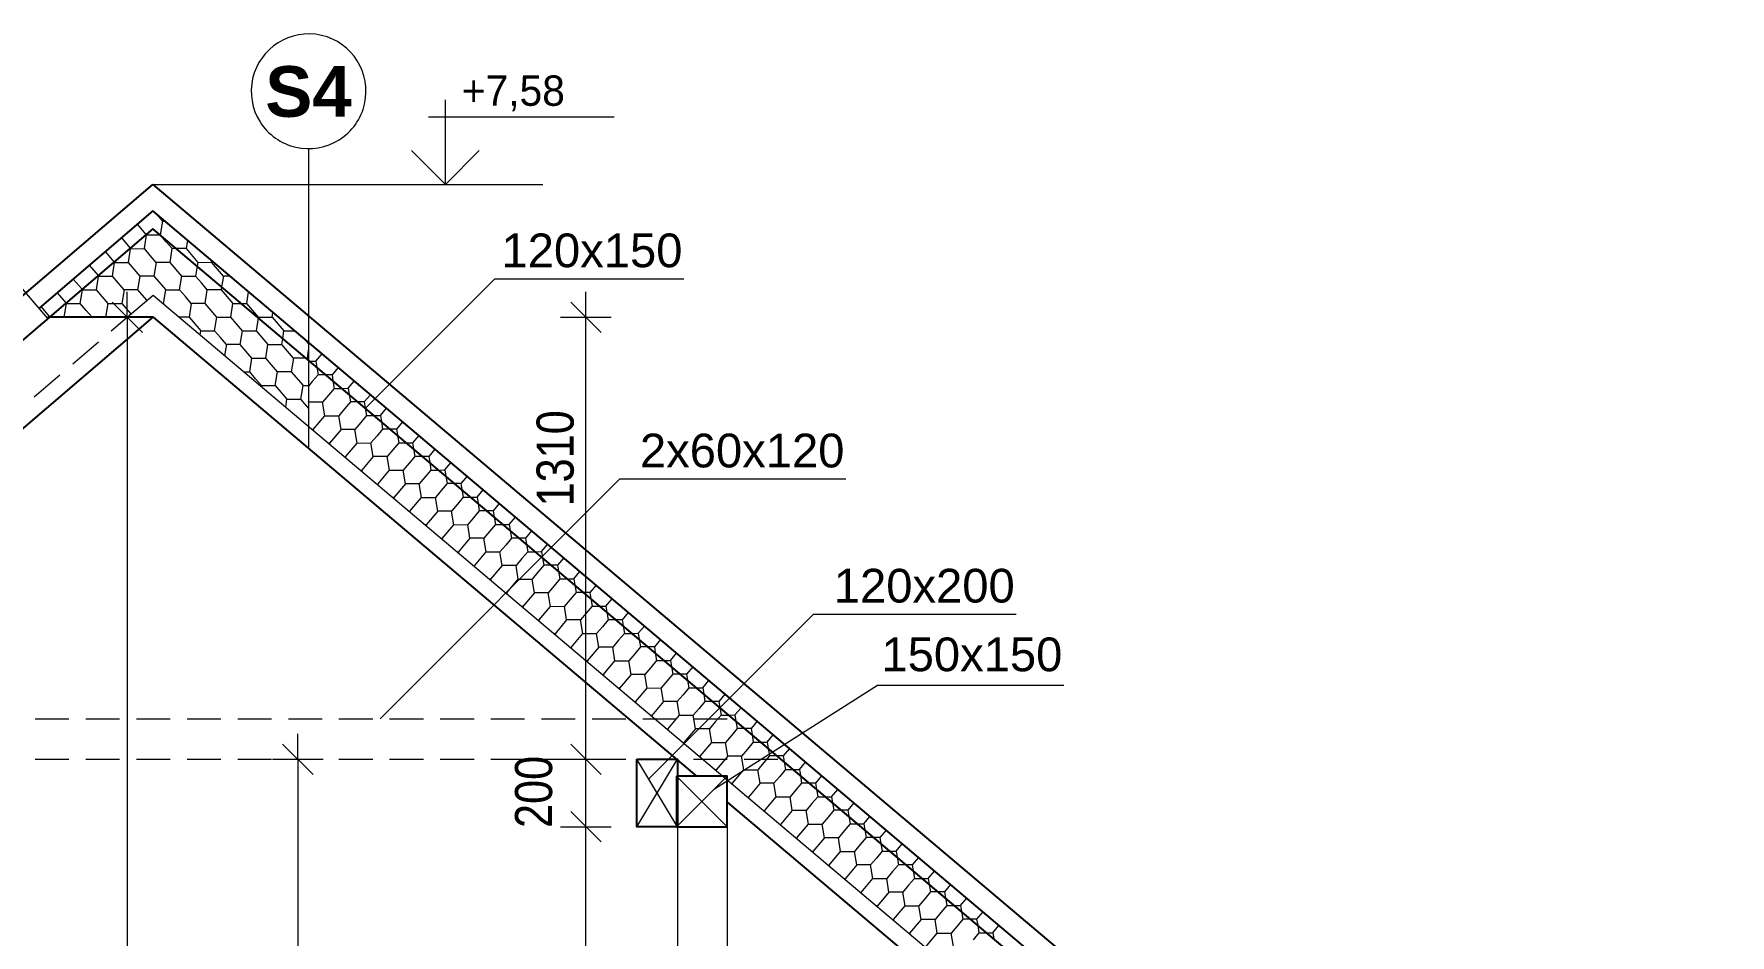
# Model space of a CAD drawing. Header units: millimetres. Extents: x 214.1 to 310.4, y 372.3 to 401.
# Drawn here: x 282.223 to 286.18, y 397.196 to 399.298 of the extents above; entities that cross this region are included whole.
import ezdxf

# ---------------------------------------------------------------- set-up
doc = ezdxf.new("R2010")
doc.units = ezdxf.units.MM
for name, color, linetype in [('PDF2_Hlavni kresba_2', 7, 'Continuous'), ('PDF2_IAV_text', 7, 'Continuous'), ('PDF2_KLESTINY', 7, 'Continuous'), ('PDF2_KOTY-VYS', 7, 'Continuous'), ('PDF2_Krokve', 7, 'Continuous'), ('PDF2_Kóty 1$100', 7, 'Continuous'), ('PDF2_Nosniky_Trámy_Stavajici', 7, 'Continuous'), ('PDF2_OKNA', 7, 'Continuous'), ('PDF2_Sloupky', 7, 'Continuous'), ('PDF2_STŘECHA', 7, 'Continuous'), ('PDF2_Tex_POPISY', 7, 'Continuous'), ('PDF2_Šrafy', 7, 'Continuous')]:
    doc.layers.add(name, color=color, linetype=linetype)
doc.styles.add('PDF Arial', font='')
doc.styles.add('PDF Arial Bold', font='')
doc.styles.get('PDF Arial').set_extended_font_data('Arial')
doc.styles.get('PDF Arial Bold').set_extended_font_data('Arial', bold=True)

msp = doc.modelspace()

# ---------------------------------------------------------------- linework, layer by layer
at = {"layer": 'PDF2_Hlavni kresba_2', "lineweight": 25}
for points in [[(281.2494, 397.5672), (282.5014, 398.6375)], [(282.5014, 398.6375), (282.2557, 398.6375)], [(282.5014, 398.6375), (283.7689, 397.5672)], [(283.8407, 397.5065), (285.4474, 396.1498)]]:
    msp.add_lwpolyline(points, dxfattribs=at)
at = {"layer": 'PDF2_IAV_text', "lineweight": 13}
msp.add_lwpolyline([(282.9945, 399.1348, 0.414213), (282.8938, 399.2951, 0.414213), (282.7335, 399.1943, 0.414215), (282.8343, 399.0341, 0.414214)], format="xyb", close=True, dxfattribs=at)
msp.add_lwpolyline([(282.864, 399.0307), (282.864, 398.3313)], dxfattribs=at)
at = {"layer": 'PDF2_KLESTINY', "lineweight": 13}
for points in [[(282.2263, 397.701), (282.305, 397.701)], [(282.3444, 397.701), (282.4231, 397.701)], [(282.4625, 397.701), (282.5412, 397.701)], [(282.5806, 397.701), (282.6593, 397.701)], [(282.6987, 397.701), (282.7774, 397.701)], [(282.8168, 397.701), (282.8956, 397.701)], [(282.9349, 397.701), (283.0137, 397.701)], [(283.053, 397.701), (283.1318, 397.701)], [(283.1711, 397.701), (283.2499, 397.701)], [(283.2893, 397.701), (283.368, 397.701)], [(283.4074, 397.701), (283.4861, 397.701)], [(283.5255, 397.701), (283.6042, 397.701)], [(283.6436, 397.701), (283.7223, 397.701)], [(283.7617, 397.701), (283.8404, 397.701)], [(283.8544, 397.701), (283.8544, 397.701)], [(282.2263, 397.6066), (282.305, 397.6066)], [(282.3444, 397.6066), (282.4231, 397.6066)], [(282.4625, 397.6066), (282.5412, 397.6066)], [(282.5806, 397.6066), (282.6593, 397.6066)], [(282.6987, 397.6066), (282.7774, 397.6066)], [(282.8168, 397.6066), (282.8956, 397.6066)], [(282.9349, 397.6066), (283.0137, 397.6066)], [(283.053, 397.6066), (283.1318, 397.6066)], [(283.1711, 397.6066), (283.2499, 397.6066)], [(283.2893, 397.6066), (283.368, 397.6066)], [(283.4074, 397.6066), (283.4861, 397.6066)], [(283.5255, 397.6066), (283.6042, 397.6066)], [(283.6436, 397.6066), (283.7223, 397.6066)], [(283.7617, 397.6066), (283.8404, 397.6066)], [(283.8798, 397.6066), (283.9585, 397.6066)], [(283.9663, 397.6066), (283.9663, 397.6066)]]:
    msp.add_lwpolyline(points, dxfattribs=at)
at = {"layer": 'PDF2_KOTY-VYS', "lineweight": 13}
for points in [[(283.1831, 398.9474), (283.1831, 399.1443)], [(283.1437, 399.1049), (283.5768, 399.1049)], [(283.1043, 399.0262), (283.1831, 398.9474), (283.2618, 399.0262)]]:
    msp.add_lwpolyline(points, dxfattribs=at)
at = {"layer": 'PDF2_Krokve', "lineweight": 13}
for points in [[(285.9567, 395.7712), (286.0329, 395.8615), (282.5008, 398.8441), (278.6031, 395.5122), (278.6798, 395.4225)], [(282.4035, 398.6056), (282.4408, 398.6375), (282.5013, 398.6892), (285.474, 396.1789)], [(282.4408, 398.6375), (282.4408, 398.6375)], [(282.3137, 398.5288), (282.3736, 398.58)], [(282.2239, 398.4521), (282.2838, 398.5032)]]:
    msp.add_lwpolyline(points, dxfattribs=at)
at = {"layer": 'PDF2_Kóty 1$100', "lineweight": 13}
for points in [[(282.4056, 398.6729), (282.4764, 398.6021)], [(282.441, 398.6375), (282.441, 398.6965)], [(283.4756, 398.6729), (283.5464, 398.6021)], [(283.511, 395.4701), (283.511, 395.5292), (283.511, 397.4491), (283.511, 397.6066), (283.511, 398.6375), (283.511, 398.6965)], [(282.382, 398.6375), (282.441, 398.6375), (282.5001, 398.6375)], [(282.441, 398.6375), (282.441, 395.5292)], [(283.4519, 398.6375), (283.511, 398.6375), (283.5701, 398.6375)], [(282.8389, 397.6066), (282.8389, 397.6656)], [(282.7798, 397.6066), (282.8389, 397.6066), (282.8979, 397.6066)], [(282.8035, 397.642), (282.8743, 397.5711)], [(282.8389, 397.6066), (282.8389, 395.5292)], [(283.4519, 397.6066), (283.511, 397.6066), (283.5701, 397.6066)], [(283.4756, 397.642), (283.5464, 397.5711)], [(283.4756, 397.4845), (283.5464, 397.4136)], [(283.4519, 397.4491), (283.511, 397.4491), (283.5701, 397.4491)]]:
    msp.add_lwpolyline(points, dxfattribs=at)
at = {"layer": 'PDF2_Nosniky_Trámy_Stavajici', "lineweight": 13}
for points in [[(283.6299, 397.4491), (283.7244, 397.6066)], [(283.7244, 397.4491), (283.6299, 397.6066)], [(283.8407, 397.5672), (283.7226, 397.4491)], [(283.8407, 397.4491), (283.7226, 397.5672)]]:
    msp.add_lwpolyline(points, dxfattribs=at)
at = {"layer": 'PDF2_Nosniky_Trámy_Stavajici', "lineweight": 25}
for points in [[(283.6299, 397.6066), (283.7244, 397.6066), (283.7244, 397.4491), (283.6299, 397.4491), (283.6299, 397.6066)], [(283.7226, 397.5672), (283.7226, 397.4491), (283.8407, 397.4491), (283.8407, 397.5672)]]:
    msp.add_lwpolyline(points, close=True, dxfattribs=at)
msp.add_lwpolyline([(283.6299, 397.4491), (283.6299, 397.4491)], dxfattribs=at)
at = {"layer": 'PDF2_OKNA', "lineweight": 13}
msp.add_lwpolyline([(281.5375, 398.0206), (282.2557, 398.6346), (282.179, 398.7244), (281.4607, 398.1104), (281.5375, 398.0206)], close=True, dxfattribs=at)
at = {"layer": 'PDF2_Sloupky', "lineweight": 13}
for points in [[(283.7244, 397.4491), (283.7244, 395.5292)], [(283.8407, 397.4491), (283.8407, 395.5292)]]:
    msp.add_lwpolyline(points, dxfattribs=at)
at = {"layer": 'PDF2_STŘECHA', "lineweight": 25}
for points in [[(280.3953, 397.1479), (282.5005, 398.9474)], [(282.5005, 398.9474), (286.1802, 395.8401), (286.1294, 395.78)], [(282.5007, 398.8854), (282.2352, 398.6585)], [(286.147, 395.8063), (282.5007, 398.8854)], [(286.1294, 395.78), (282.5008, 398.8441), (278.5216, 395.4426)]]:
    msp.add_lwpolyline(points, dxfattribs=at)
at = {"layer": 'PDF2_Tex_POPISY', "lineweight": 13}
for points in [[(282.5005, 398.9474), (283.4108, 398.9474)], [(282.9966, 398.4255), (283.2982, 398.7271), (283.7393, 398.7271)], [(283.0307, 397.701), (283.5898, 398.2602), (284.1174, 398.2602)], [(283.6576, 397.5604), (284.0421, 397.9449), (284.5145, 397.9449)], [(283.8111, 397.5376), (284.1915, 397.7793)], [(284.1915, 397.7793), (284.6256, 397.7793)]]:
    msp.add_lwpolyline(points, dxfattribs=at)
at = {"layer": 'PDF2_Šrafy', "lineweight": 13}
for points in [[(282.5182, 398.8295), (282.5185, 398.8295), (282.5236, 398.8613), (282.5089, 398.8785)], [(282.4851, 398.8307), (282.4646, 398.8546)], [(282.4862, 398.8294), (282.4851, 398.8307)], [(282.5236, 398.8613), (282.5292, 398.8614)], [(282.4102, 398.7667), (282.3898, 398.7907)], [(282.4102, 398.7667), (282.4113, 398.7654), (282.4436, 398.7655), (282.4487, 398.7974)], [(282.4272, 398.8226), (282.4477, 398.7987)], [(282.4477, 398.7987), (282.4487, 398.7974)], [(282.4487, 398.7974), (282.481, 398.7975), (282.4862, 398.8294), (282.5182, 398.8295)], [(282.4947, 398.7815), (282.481, 398.7975)], [(282.5192, 398.8285), (282.5185, 398.8295)], [(282.556, 398.7975), (282.5458, 398.7975), (282.5321, 398.8135), (282.5192, 398.8285)], [(282.5407, 398.7656), (282.5458, 398.7975)], [(282.5781, 398.7976), (282.556, 398.7975)], [(282.5813, 398.8174), (282.5781, 398.7976), (282.6054, 398.7656), (282.604, 398.7569)], [(282.3524, 398.7587), (282.3728, 398.7347)], [(282.3739, 398.7334), (282.4062, 398.7335), (282.4113, 398.7654)], [(282.4659, 398.7016), (282.471, 398.7335), (282.4573, 398.7495), (282.4436, 398.7655)], [(282.5084, 398.7655), (282.4947, 398.7815)], [(282.568, 398.7336), (282.5407, 398.7656), (282.5084, 398.7655), (282.5033, 398.7336), (282.5306, 398.7016)], [(282.604, 398.7569), (282.6003, 398.7337)], [(282.6054, 398.7656), (282.6377, 398.7657), (282.6383, 398.7692)], [(282.6651, 398.7337), (282.6514, 398.7497), (282.6377, 398.7657)], [(282.3354, 398.7028), (282.315, 398.7267)], [(282.3962, 398.6696), (282.3825, 398.6856), (282.3688, 398.7016), (282.3739, 398.7334)], [(282.3728, 398.7347), (282.3739, 398.7334)], [(282.4199, 398.7175), (282.4062, 398.7335)], [(282.4336, 398.7016), (282.4199, 398.7175)], [(282.5033, 398.7336), (282.471, 398.7335)], [(282.5255, 398.6697), (282.5306, 398.7016), (282.5629, 398.7017), (282.568, 398.7336), (282.6003, 398.7337)], [(282.614, 398.7177), (282.6003, 398.7337)], [(282.6225, 398.6698), (282.6276, 398.7017), (282.614, 398.7177)], [(282.6803, 398.7337), (282.6651, 398.7337), (282.6611, 398.7088)], [(282.2776, 398.6947), (282.298, 398.6708)], [(282.2991, 398.6695), (282.3314, 398.6696), (282.3365, 398.7015)], [(282.3365, 398.7015), (282.3354, 398.7028)], [(282.3365, 398.7015), (282.3688, 398.7016)], [(282.487, 398.6769), (282.4864, 398.6776), (282.4659, 398.7016), (282.4336, 398.7016), (282.4284, 398.6697), (282.4476, 398.6473), (282.4496, 398.645)], [(282.5766, 398.6857), (282.5629, 398.7017)], [(282.5902, 398.6697), (282.5766, 398.6857)], [(282.6599, 398.7018), (282.6276, 398.7017)], [(282.6611, 398.7088), (282.6599, 398.7018), (282.6873, 398.6698)], [(282.7072, 398.6699), (282.7196, 398.6699), (282.7239, 398.6969)], [(282.2606, 398.6388), (282.2401, 398.6627)], [(282.2617, 398.6375), (282.2606, 398.6388)], [(282.2617, 398.6375), (282.294, 398.6376), (282.2991, 398.6695)], [(282.2617, 398.6375), (282.2617, 398.6375)], [(282.2941, 398.6375), (282.294, 398.6376)], [(282.298, 398.6708), (282.2991, 398.6695)], [(282.3451, 398.6536), (282.3314, 398.6696)], [(282.3587, 398.6376), (282.3451, 398.6536)], [(282.3912, 398.6375), (282.391, 398.6377), (282.3587, 398.6376), (282.3587, 398.6375)], [(282.391, 398.6377), (282.3962, 398.6696), (282.4284, 398.6697)], [(282.5242, 398.6697), (282.5255, 398.6697)], [(282.5287, 398.666), (282.5255, 398.6697)], [(282.5851, 398.6378), (282.5621, 398.6378)], [(282.611, 398.5965), (282.6125, 398.6059), (282.6448, 398.6059), (282.6499, 398.6378), (282.6225, 398.6698), (282.5902, 398.6697), (282.5851, 398.6378), (282.6125, 398.6059)], [(282.6499, 398.6378), (282.6822, 398.6379)], [(282.6822, 398.6379), (282.6873, 398.6698), (282.7072, 398.6699)], [(282.6958, 398.6219), (282.6822, 398.6379)], [(282.7469, 398.6379), (282.7332, 398.6539), (282.7196, 398.6699)], [(282.7467, 398.6365), (282.7418, 398.606), (282.7691, 398.574)], [(282.7467, 398.6365), (282.7469, 398.6379), (282.7792, 398.638), (282.8065, 398.606), (282.8315, 398.6061)], [(282.7792, 398.638), (282.7809, 398.6488)], [(282.6584, 398.59), (282.6448, 398.6059)], [(282.7095, 398.6059), (282.6958, 398.6219)], [(282.7044, 398.574), (282.7095, 398.6059), (282.7418, 398.606)], [(282.8037, 398.5883), (282.8065, 398.606)], [(282.6721, 398.574), (282.6584, 398.59)], [(282.7317, 398.5421), (282.7044, 398.574), (282.6721, 398.574), (282.668, 398.5484)], [(282.764, 398.5421), (282.7691, 398.574), (282.8014, 398.5741), (282.8037, 398.5883)], [(282.8151, 398.5581), (282.8014, 398.5741)], [(282.8288, 398.5421), (282.8151, 398.5581)], [(282.864, 398.5766), (282.8579, 398.5838)], [(282.8611, 398.5422), (282.864, 398.5608)], [(282.7132, 398.5101), (282.7266, 398.5102), (282.7317, 398.5421), (282.764, 398.5421)], [(282.7777, 398.5262), (282.764, 398.5421)], [(282.8236, 398.5103), (282.7914, 398.5102), (282.7777, 398.5262)], [(282.8583, 398.5422), (282.8288, 398.5421), (282.8236, 398.5103), (282.851, 398.4783)], [(282.864, 398.5387), (282.8611, 398.5422), (282.8583, 398.5422)], [(282.864, 398.5351), (282.8667, 398.5352)], [(282.8667, 398.5352), (282.881, 398.5352), (282.8833, 398.5211)], [(282.881, 398.5352), (282.8953, 398.5522)], [(282.8833, 398.5211), (282.8863, 398.5033)], [(282.9329, 398.5204), (282.9186, 398.5034)], [(282.7403, 398.4942), (282.7266, 398.5102)], [(282.7539, 398.4782), (282.7403, 398.4942)], [(282.7536, 398.4761), (282.7539, 398.4782), (282.7862, 398.4783), (282.8136, 398.4463), (282.8459, 398.4464), (282.851, 398.4783), (282.864, 398.4783)], [(282.7862, 398.4783), (282.7914, 398.5102)], [(282.8727, 398.4873), (282.864, 398.477)], [(282.8863, 398.5033), (282.8727, 398.4873)], [(282.9043, 398.5034), (282.8863, 398.5033)], [(282.9186, 398.5034), (282.9043, 398.5034)], [(282.9186, 398.5034), (282.9209, 398.4893)], [(282.9209, 398.4893), (282.9239, 398.4716), (282.9419, 398.4716)], [(282.9562, 398.4717), (282.9705, 398.4887)], [(282.8106, 398.4279), (282.8136, 398.4463)], [(282.8595, 398.4304), (282.8459, 398.4464)], [(282.8644, 398.4393), (282.864, 398.4418)], [(282.8644, 398.4393), (282.864, 398.4389)], [(282.902, 398.4076), (282.8967, 398.4394), (282.8644, 398.4393)], [(282.9103, 398.4555), (282.8967, 398.4394)], [(282.9239, 398.4716), (282.9103, 398.4555)], [(282.9419, 398.4716), (282.9562, 398.4717), (282.9585, 398.4576)], [(282.9615, 398.4398), (282.9479, 398.4238)], [(282.9585, 398.4576), (282.9615, 398.4398)], [(282.9795, 398.4399), (282.9615, 398.4398)], [(282.9938, 398.4399), (282.9795, 398.4399)], [(283.0081, 398.4569), (282.9938, 398.4399)], [(282.9938, 398.4399), (282.9961, 398.4258)], [(282.864, 398.4251), (282.8595, 398.4304)], [(282.8728, 398.3754), (282.8749, 398.3754), (282.902, 398.4076), (282.9343, 398.4077)], [(282.9479, 398.4238), (282.9343, 398.4077)], [(282.9396, 398.3758), (282.9343, 398.4077)], [(282.9991, 398.4081), (282.9855, 398.392)], [(282.9961, 398.4258), (282.9991, 398.4081), (283.0171, 398.4081)], [(283.0171, 398.4081), (283.0314, 398.4082), (283.0337, 398.3941)], [(283.0314, 398.4082), (283.0457, 398.4252)], [(282.8749, 398.3754), (282.8752, 398.3734)], [(282.9396, 398.3758), (282.9125, 398.3437), (282.9128, 398.3416)], [(282.9772, 398.3441), (282.9719, 398.3759), (282.9396, 398.3758)], [(282.9855, 398.392), (282.9719, 398.3759)], [(283.0231, 398.3603), (283.0095, 398.3442)], [(283.0367, 398.3763), (283.0231, 398.3603)], [(283.0337, 398.3941), (283.0367, 398.3763)], [(283.0547, 398.3764), (283.0367, 398.3763)], [(283.069, 398.3764), (283.0547, 398.3764)], [(283.0833, 398.3934), (283.069, 398.3764)], [(283.069, 398.3764), (283.0713, 398.3623)], [(283.0713, 398.3623), (283.0743, 398.3446), (283.0923, 398.3446)], [(283.1209, 398.3617), (283.1066, 398.3447), (283.1089, 398.3306)], [(282.9125, 398.3437), (282.9104, 398.3437)], [(282.948, 398.3119), (282.9501, 398.3119), (282.9772, 398.3441), (283.0095, 398.3442)], [(283.0148, 398.3123), (283.0095, 398.3442)], [(283.0607, 398.3285), (283.0471, 398.3124)], [(283.0743, 398.3446), (283.0607, 398.3285)], [(283.0923, 398.3446), (283.1066, 398.3447)], [(283.1089, 398.3306), (283.1119, 398.3128)], [(283.1585, 398.3299), (283.1442, 398.3129), (283.1465, 398.2988)], [(282.9501, 398.3119), (282.9504, 398.3098)], [(282.9877, 398.2802), (282.9856, 398.2802)], [(283.0148, 398.3123), (282.9877, 398.2802), (282.988, 398.2781)], [(283.0524, 398.2806), (283.0471, 398.3124), (283.0148, 398.3123)], [(283.0232, 398.2484), (283.0253, 398.2484), (283.0524, 398.2806)], [(283.0524, 398.2806), (283.0847, 398.2807)], [(283.0983, 398.2968), (283.0847, 398.2807)], [(283.09, 398.2488), (283.0847, 398.2807)], [(283.1119, 398.3128), (283.0983, 398.2968)], [(283.1299, 398.3129), (283.1119, 398.3128)], [(283.1442, 398.3129), (283.1299, 398.3129)], [(283.1495, 398.2811), (283.1359, 398.265)], [(283.1465, 398.2988), (283.1495, 398.2811), (283.1675, 398.2811)], [(283.1675, 398.2811), (283.1818, 398.2812), (283.1841, 398.2671)], [(283.1818, 398.2812), (283.1961, 398.2982)], [(283.0253, 398.2484), (283.0256, 398.2463)], [(283.09, 398.2488), (283.0629, 398.2167), (283.0632, 398.2146)], [(283.1276, 398.2171), (283.1223, 398.2489), (283.09, 398.2488)], [(283.1359, 398.265), (283.1223, 398.2489)], [(283.1871, 398.2493), (283.1735, 398.2333)], [(283.1841, 398.2671), (283.1871, 398.2493)], [(283.2051, 398.2494), (283.1871, 398.2493)], [(283.2194, 398.2494), (283.2051, 398.2494)], [(283.2337, 398.2664), (283.2194, 398.2494), (283.2217, 398.2353)], [(283.0629, 398.2167), (283.0608, 398.2167)], [(283.0984, 398.1849), (283.1005, 398.1849), (283.1276, 398.2171)], [(283.1276, 398.2171), (283.1599, 398.2172)], [(283.1735, 398.2333), (283.1599, 398.2172)], [(283.1652, 398.1853), (283.1599, 398.2172)], [(283.2111, 398.2015), (283.1975, 398.1854)], [(283.2247, 398.2176), (283.2111, 398.2015)], [(283.2217, 398.2353), (283.2247, 398.2176), (283.2427, 398.2176)], [(283.2427, 398.2176), (283.257, 398.2177)], [(283.257, 398.2177), (283.2713, 398.2347)], [(283.257, 398.2177), (283.2593, 398.2036)], [(283.2593, 398.2036), (283.2623, 398.1858)], [(283.3089, 398.2029), (283.2946, 398.1859)], [(283.1005, 398.1849), (283.1008, 398.1828)], [(283.1652, 398.1853), (283.1381, 398.1532), (283.1384, 398.1511)], [(283.2028, 398.1536), (283.1975, 398.1854), (283.1652, 398.1853)], [(283.2487, 398.1698), (283.2351, 398.1537)], [(283.2623, 398.1858), (283.2487, 398.1698)], [(283.2803, 398.1859), (283.2623, 398.1858)], [(283.2946, 398.1859), (283.2803, 398.1859)], [(283.2946, 398.1859), (283.2969, 398.1718)], [(283.2969, 398.1718), (283.2999, 398.1541), (283.3179, 398.1541)], [(283.3322, 398.1542), (283.3465, 398.1712)], [(283.1381, 398.1532), (283.136, 398.1532)], [(283.1736, 398.1214), (283.1757, 398.1214), (283.2028, 398.1536)], [(283.1757, 398.1214), (283.176, 398.1193)], [(283.2028, 398.1536), (283.2351, 398.1537)], [(283.2404, 398.1218), (283.2133, 398.0897), (283.2136, 398.0876)], [(283.2404, 398.1218), (283.2351, 398.1537)], [(283.278, 398.0901), (283.2727, 398.1219), (283.2404, 398.1218)], [(283.2863, 398.138), (283.2727, 398.1219)], [(283.2999, 398.1541), (283.2863, 398.138)], [(283.3179, 398.1541), (283.3322, 398.1542)], [(283.3375, 398.1223), (283.3239, 398.1062)], [(283.3322, 398.1542), (283.3345, 398.1401)], [(283.3345, 398.1401), (283.3375, 398.1223)], [(283.3555, 398.1224), (283.3375, 398.1223)], [(283.3698, 398.1224), (283.3555, 398.1224)], [(283.3841, 398.1394), (283.3698, 398.1224), (283.3721, 398.1083)], [(283.2133, 398.0897), (283.2112, 398.0897)], [(283.2488, 398.0579), (283.2509, 398.0579), (283.278, 398.0901)], [(283.278, 398.0901), (283.3103, 398.0902)], [(283.3239, 398.1062), (283.3103, 398.0902)], [(283.3156, 398.0583), (283.3103, 398.0902)], [(283.3751, 398.0906), (283.3615, 398.0745)], [(283.3721, 398.1083), (283.3751, 398.0906), (283.3931, 398.0906)], [(283.3931, 398.0906), (283.4074, 398.0907), (283.4097, 398.0766)], [(283.4074, 398.0907), (283.4217, 398.1077)], [(283.2509, 398.0579), (283.2512, 398.0558)], [(283.3156, 398.0583), (283.2885, 398.0262), (283.2888, 398.0241)], [(283.3532, 398.0266), (283.3479, 398.0584), (283.3156, 398.0583)], [(283.3615, 398.0745), (283.3479, 398.0584)], [(283.3991, 398.0427), (283.3855, 398.0267)], [(283.4127, 398.0588), (283.3991, 398.0427)], [(283.4097, 398.0766), (283.4127, 398.0588)], [(283.4307, 398.0589), (283.4127, 398.0588)], [(283.445, 398.0589), (283.4307, 398.0589)], [(283.4593, 398.0759), (283.445, 398.0589)], [(283.445, 398.0589), (283.4473, 398.0448)], [(283.4473, 398.0448), (283.4503, 398.0271), (283.4683, 398.0271)], [(283.4826, 398.0272), (283.4969, 398.0442)], [(283.2885, 398.0262), (283.2864, 398.0262)], [(283.324, 397.9944), (283.3261, 397.9944), (283.3532, 398.0266)], [(283.3532, 398.0266), (283.3855, 398.0267)], [(283.3908, 397.9948), (283.3855, 398.0267)], [(283.4367, 398.011), (283.4231, 397.9949)], [(283.4503, 398.0271), (283.4367, 398.011)], [(283.4683, 398.0271), (283.4826, 398.0272)], [(283.4826, 398.0272), (283.4849, 398.0131)], [(283.4849, 398.0131), (283.4879, 397.9953)], [(283.5345, 398.0124), (283.5202, 397.9954)], [(283.3261, 397.9944), (283.3264, 397.9923)], [(283.3637, 397.9627), (283.3616, 397.9627)], [(283.3908, 397.9948), (283.3637, 397.9627), (283.364, 397.9606)], [(283.4284, 397.9631), (283.4231, 397.9949), (283.3908, 397.9948)], [(283.3992, 397.9309), (283.4013, 397.9309), (283.4284, 397.9631)], [(283.4284, 397.9631), (283.4607, 397.9632)], [(283.4743, 397.9792), (283.4607, 397.9632)], [(283.466, 397.9313), (283.4607, 397.9632)], [(283.4879, 397.9953), (283.4743, 397.9792)], [(283.5059, 397.9954), (283.4879, 397.9953)], [(283.5202, 397.9954), (283.5059, 397.9954)], [(283.5255, 397.9636), (283.5119, 397.9475)], [(283.5202, 397.9954), (283.5225, 397.9813)], [(283.5225, 397.9813), (283.5255, 397.9636), (283.5435, 397.9636)], [(283.5435, 397.9636), (283.5578, 397.9637), (283.5601, 397.9496)], [(283.5578, 397.9637), (283.5721, 397.9807)], [(283.4013, 397.9309), (283.4016, 397.9288)], [(283.466, 397.9313), (283.4389, 397.8992), (283.4392, 397.8971)], [(283.5036, 397.8996), (283.4983, 397.9314), (283.466, 397.9313)], [(283.5119, 397.9475), (283.4983, 397.9314)], [(283.5631, 397.9318), (283.5495, 397.9157)], [(283.5601, 397.9496), (283.5631, 397.9318)], [(283.5811, 397.9319), (283.5631, 397.9318)], [(283.5954, 397.9319), (283.5811, 397.9319)], [(283.6097, 397.9489), (283.5954, 397.9319), (283.5977, 397.9178)], [(283.4389, 397.8992), (283.4368, 397.8992)], [(283.4744, 397.8674), (283.4765, 397.8674), (283.5036, 397.8996)], [(283.5036, 397.8996), (283.5359, 397.8997)], [(283.5495, 397.9157), (283.5359, 397.8997)], [(283.5412, 397.8678), (283.5359, 397.8997)], [(283.5871, 397.884), (283.5735, 397.8679)], [(283.6007, 397.9001), (283.5871, 397.884)], [(283.5977, 397.9178), (283.6007, 397.9001), (283.6187, 397.9001)], [(283.6187, 397.9001), (283.633, 397.9002), (283.6353, 397.8861)], [(283.633, 397.9002), (283.6473, 397.9172)], [(283.6353, 397.8861), (283.6383, 397.8683)], [(283.6849, 397.8854), (283.6706, 397.8684)], [(283.4765, 397.8674), (283.4768, 397.8653)], [(283.5412, 397.8678), (283.5141, 397.8357), (283.5144, 397.8336)], [(283.5788, 397.8361), (283.5735, 397.8679), (283.5412, 397.8678)], [(283.6247, 397.8522), (283.6111, 397.8362)], [(283.6383, 397.8683), (283.6247, 397.8522)], [(283.6563, 397.8684), (283.6383, 397.8683)], [(283.6706, 397.8684), (283.6563, 397.8684)], [(283.6706, 397.8684), (283.6729, 397.8543)], [(283.6729, 397.8543), (283.6759, 397.8366), (283.6939, 397.8366)], [(283.7082, 397.8367), (283.7225, 397.8537)], [(283.5141, 397.8357), (283.512, 397.8357)], [(283.5496, 397.8039), (283.5517, 397.8039), (283.5788, 397.8361)], [(283.5517, 397.8039), (283.552, 397.8018)], [(283.5788, 397.8361), (283.6111, 397.8362)], [(283.6164, 397.8043), (283.5893, 397.7722), (283.5896, 397.7701)], [(283.6164, 397.8043), (283.6111, 397.8362)], [(283.654, 397.7726), (283.6487, 397.8044), (283.6164, 397.8043)], [(283.6623, 397.8205), (283.6487, 397.8044)], [(283.6759, 397.8366), (283.6623, 397.8205)], [(283.6939, 397.8366), (283.7082, 397.8367)], [(283.7135, 397.8048), (283.6999, 397.7887)], [(283.7082, 397.8367), (283.7105, 397.8226)], [(283.7105, 397.8226), (283.7135, 397.8048)], [(283.7315, 397.8049), (283.7135, 397.8048)], [(283.7458, 397.8049), (283.7315, 397.8049)], [(283.7601, 397.8219), (283.7458, 397.8049), (283.7481, 397.7908)], [(283.5893, 397.7722), (283.5872, 397.7722)], [(283.6248, 397.7404), (283.6269, 397.7404), (283.654, 397.7726)], [(283.654, 397.7726), (283.6863, 397.7727)], [(283.6999, 397.7887), (283.6863, 397.7727)], [(283.6916, 397.7408), (283.6863, 397.7727)], [(283.7511, 397.7731), (283.7375, 397.757)], [(283.7481, 397.7908), (283.7511, 397.7731), (283.7691, 397.7731)], [(283.7691, 397.7731), (283.7834, 397.7732), (283.7857, 397.7591)], [(283.7834, 397.7732), (283.7977, 397.7902)], [(283.6269, 397.7404), (283.6272, 397.7383)], [(283.6916, 397.7408), (283.6645, 397.7087), (283.6648, 397.7066)], [(283.7292, 397.7091), (283.7239, 397.7409), (283.6916, 397.7408)], [(283.7375, 397.757), (283.7239, 397.7409)], [(283.7751, 397.7252), (283.7615, 397.7092)], [(283.7887, 397.7413), (283.7751, 397.7252)], [(283.7857, 397.7591), (283.7887, 397.7413)], [(283.8067, 397.7414), (283.7887, 397.7413)], [(283.821, 397.7414), (283.8067, 397.7414)], [(283.8353, 397.7584), (283.821, 397.7414), (283.8233, 397.7273)], [(283.8233, 397.7273), (283.8263, 397.7096), (283.8443, 397.7096)], [(283.8586, 397.7097), (283.8729, 397.7267)], [(283.6645, 397.7087), (283.6624, 397.7086)], [(283.7, 397.6769), (283.7021, 397.6769), (283.7292, 397.7091)], [(283.7292, 397.7091), (283.7615, 397.7092)], [(283.7668, 397.6773), (283.7615, 397.7092)], [(283.8127, 397.6935), (283.7991, 397.6774)], [(283.8263, 397.7096), (283.8127, 397.6935)], [(283.8443, 397.7096), (283.8586, 397.7097)], [(283.8586, 397.7097), (283.8609, 397.6956)], [(283.8609, 397.6956), (283.8639, 397.6778)], [(283.9105, 397.6949), (283.8962, 397.6779)], [(283.7021, 397.6769), (283.7024, 397.6748)], [(283.7397, 397.6452), (283.7376, 397.6451)], [(283.7668, 397.6773), (283.7397, 397.6452), (283.74, 397.6431)], [(283.8044, 397.6456), (283.7991, 397.6774), (283.7668, 397.6773)], [(283.7752, 397.6134), (283.7773, 397.6134), (283.8044, 397.6456)], [(283.8044, 397.6456), (283.8367, 397.6457)], [(283.8503, 397.6617), (283.8367, 397.6457)], [(283.842, 397.6138), (283.8367, 397.6457)], [(283.8639, 397.6778), (283.8503, 397.6617)], [(283.8819, 397.6779), (283.8639, 397.6778)], [(283.8962, 397.6779), (283.8819, 397.6779)], [(283.9015, 397.6461), (283.8879, 397.63)], [(283.8962, 397.6779), (283.8985, 397.6638)], [(283.8985, 397.6638), (283.9015, 397.6461), (283.9195, 397.6461)], [(283.9195, 397.6461), (283.9338, 397.6462)], [(283.9338, 397.6462), (283.9481, 397.6632)], [(283.9338, 397.6462), (283.9361, 397.6321)], [(283.7773, 397.6134), (283.7776, 397.6113)], [(283.842, 397.6138), (283.8149, 397.5816), (283.8152, 397.5796)], [(283.8796, 397.582), (283.8743, 397.6139), (283.842, 397.6138)], [(283.8879, 397.63), (283.8743, 397.6139)], [(283.9391, 397.6143), (283.9255, 397.5982)], [(283.9361, 397.6321), (283.9391, 397.6143)], [(283.9571, 397.6144), (283.9391, 397.6143)], [(283.9714, 397.6144), (283.9571, 397.6144)], [(283.9857, 397.6314), (283.9714, 397.6144), (283.9737, 397.6003)], [(283.8149, 397.5816), (283.8128, 397.5816)], [(283.8504, 397.5499), (283.8525, 397.5499), (283.8796, 397.582)], [(283.8796, 397.582), (283.9119, 397.5821)], [(283.9255, 397.5982), (283.9119, 397.5821)], [(283.9172, 397.5503), (283.9119, 397.5821)], [(283.9631, 397.5665), (283.9495, 397.5504)], [(283.9767, 397.5825), (283.9631, 397.5665)], [(283.9737, 397.6003), (283.9767, 397.5825), (283.9947, 397.5826)], [(283.9947, 397.5826), (284.009, 397.5826), (284.0113, 397.5686)], [(284.009, 397.5826), (284.0233, 397.5997)], [(284.0113, 397.5686), (284.0143, 397.5508)], [(284.0609, 397.5679), (284.0466, 397.5509)], [(283.8525, 397.5499), (283.8528, 397.5478)], [(283.9172, 397.5503), (283.8901, 397.5181), (283.8904, 397.5161)], [(283.9548, 397.5185), (283.9495, 397.5504), (283.9172, 397.5503)], [(284.0007, 397.5347), (283.9871, 397.5186)], [(284.0143, 397.5508), (284.0007, 397.5347)], [(284.0323, 397.5509), (284.0143, 397.5508)], [(284.0466, 397.5509), (284.0323, 397.5509)], [(284.0466, 397.5509), (284.0489, 397.5368)], [(284.0489, 397.5368), (284.0519, 397.519), (284.0699, 397.5191)], [(284.0842, 397.5191), (284.0985, 397.5362)], [(283.8901, 397.5181), (283.888, 397.5181)], [(283.9256, 397.4864), (283.9277, 397.4864), (283.9548, 397.5185)], [(283.9277, 397.4864), (283.928, 397.4843)], [(283.9548, 397.5185), (283.9871, 397.5186)], [(283.9924, 397.4868), (283.9653, 397.4546), (283.9656, 397.4526)], [(283.9924, 397.4868), (283.9871, 397.5186)], [(284.03, 397.455), (284.0247, 397.4869), (283.9924, 397.4868)], [(284.0383, 397.503), (284.0247, 397.4869)], [(284.0519, 397.519), (284.0383, 397.503)], [(284.0699, 397.5191), (284.0842, 397.5191)], [(284.0895, 397.4873), (284.0759, 397.4712)], [(284.0842, 397.5191), (284.0865, 397.5051)], [(284.0865, 397.5051), (284.0895, 397.4873)], [(284.1075, 397.4874), (284.0895, 397.4873)], [(284.1218, 397.4874), (284.1075, 397.4874)], [(284.1361, 397.5044), (284.1218, 397.4874)], [(284.1218, 397.4874), (284.1241, 397.4733)], [(283.9653, 397.4546), (283.9632, 397.4546)], [(284.0008, 397.4229), (284.0029, 397.4229), (284.03, 397.455)], [(284.03, 397.455), (284.0623, 397.4551)], [(284.0759, 397.4712), (284.0623, 397.4551)], [(284.0676, 397.4233), (284.0623, 397.4551)], [(284.1271, 397.4555), (284.1135, 397.4395)], [(284.1241, 397.4733), (284.1271, 397.4555), (284.1451, 397.4556)], [(284.1451, 397.4556), (284.1594, 397.4556), (284.1617, 397.4416)], [(284.1594, 397.4556), (284.1737, 397.4727)], [(284.0029, 397.4229), (284.0032, 397.4208)], [(284.0676, 397.4233), (284.0405, 397.3911), (284.0408, 397.3891)], [(284.1052, 397.3915), (284.0999, 397.4234), (284.0676, 397.4233)], [(284.1135, 397.4395), (284.0999, 397.4234)], [(284.1511, 397.4077), (284.1375, 397.3916)], [(284.1647, 397.4238), (284.1511, 397.4077)], [(284.1617, 397.4416), (284.1647, 397.4238)], [(284.1827, 397.4238), (284.1647, 397.4238)], [(284.197, 397.4239), (284.1827, 397.4238)], [(284.2113, 397.4409), (284.197, 397.4239), (284.1993, 397.4098)], [(284.1993, 397.4098), (284.2023, 397.392), (284.2203, 397.3921)], [(284.2346, 397.3921), (284.2489, 397.4092)], [(284.0405, 397.3911), (284.0384, 397.3911)], [(284.076, 397.3594), (284.0781, 397.3594), (284.1052, 397.3915)], [(284.1052, 397.3915), (284.1375, 397.3916)], [(284.1428, 397.3598), (284.1375, 397.3916)], [(284.1887, 397.376), (284.1751, 397.3599)], [(284.2023, 397.392), (284.1887, 397.376)], [(284.2203, 397.3921), (284.2346, 397.3921), (284.2369, 397.3781)], [(284.2369, 397.3781), (284.2399, 397.3603)], [(284.2865, 397.3774), (284.2722, 397.3604)], [(284.0781, 397.3594), (284.0784, 397.3573)], [(284.1157, 397.3276), (284.1136, 397.3276)], [(284.1428, 397.3598), (284.1157, 397.3276), (284.116, 397.3256)], [(284.1804, 397.328), (284.1751, 397.3599), (284.1428, 397.3598)], [(284.1512, 397.2959), (284.1533, 397.2959), (284.1804, 397.328)], [(284.1804, 397.328), (284.2127, 397.3281)], [(284.2263, 397.3442), (284.2127, 397.3281)], [(284.218, 397.2963), (284.2127, 397.3281)], [(284.2399, 397.3603), (284.2263, 397.3442)], [(284.2579, 397.3603), (284.2399, 397.3603)], [(284.2722, 397.3604), (284.2579, 397.3603)], [(284.2775, 397.3285), (284.2639, 397.3125)], [(284.2722, 397.3604), (284.2745, 397.3463)], [(284.2745, 397.3463), (284.2775, 397.3285), (284.2955, 397.3286)], [(284.2955, 397.3286), (284.3098, 397.3286)], [(284.3098, 397.3286), (284.3241, 397.3457)], [(284.3098, 397.3286), (284.3121, 397.3146)], [(284.1533, 397.2959), (284.1536, 397.2938)], [(284.218, 397.2963), (284.1909, 397.2641), (284.1912, 397.2621)], [(284.2556, 397.2645), (284.2503, 397.2964), (284.218, 397.2963)], [(284.2639, 397.3125), (284.2503, 397.2964)], [(284.3151, 397.2968), (284.3015, 397.2807)], [(284.3121, 397.3146), (284.3151, 397.2968)], [(284.3331, 397.2968), (284.3151, 397.2968)], [(284.3474, 397.2969), (284.3331, 397.2968)], [(284.3617, 397.3139), (284.3474, 397.2969), (284.3497, 397.2828)], [(284.1909, 397.2641), (284.1888, 397.2641)], [(284.2264, 397.2324), (284.2285, 397.2324), (284.2556, 397.2645)], [(284.2556, 397.2645), (284.2879, 397.2646)], [(284.3015, 397.2807), (284.2879, 397.2646)], [(284.2932, 397.2328), (284.2879, 397.2646)], [(284.3391, 397.249), (284.3255, 397.2329)], [(284.3527, 397.265), (284.3391, 397.249)], [(284.3497, 397.2828), (284.3527, 397.265), (284.3707, 397.2651)], [(284.3707, 397.2651), (284.3849, 397.2651), (284.3873, 397.2511)], [(284.3873, 397.2511), (284.3903, 397.2333), (284.3767, 397.2172)], [(284.3849, 397.2651), (284.3993, 397.2822)], [(284.4369, 397.2504), (284.4225, 397.2334), (284.4249, 397.2193)], [(284.2285, 397.2324), (284.2288, 397.2303)], [(284.2932, 397.2328), (284.2661, 397.2006), (284.2664, 397.1986)], [(284.3308, 397.201), (284.3255, 397.2329), (284.2932, 397.2328)], [(284.3767, 397.2172), (284.3631, 397.2011)], [(284.4083, 397.2333), (284.3903, 397.2333)], [(284.4225, 397.2334), (284.4083, 397.2333)], [(284.4249, 397.2193), (284.4279, 397.2015), (284.4459, 397.2016)], [(284.4601, 397.2016), (284.4745, 397.2187)], [(284.2661, 397.2006), (284.264, 397.2006)], [(284.3016, 397.1689), (284.3037, 397.1689), (284.3308, 397.201)], [(284.3308, 397.201), (284.3631, 397.2011)], [(284.3684, 397.1693), (284.3631, 397.2011)], [(284.4279, 397.2015), (284.4143, 397.1855)], [(284.4459, 397.2016), (284.4601, 397.2016)], [(284.4601, 397.2016), (284.4625, 397.1876)]]:
    msp.add_lwpolyline(points, dxfattribs=at)

# ---------------------------------------------------------------- texts
at = {"layer": 'PDF2_IAV_text', "insert": (282.7627, 399.1034), "char_height": 0.11813, "attachment_point": 7, "style": 'PDF Arial Bold'}
msp.add_mtext('S4', dxfattribs=at)
at = {"layer": 'PDF2_KOTY-VYS', "insert": (283.2213, 399.1175), "char_height": 0.070878, "attachment_point": 7, "style": 'PDF Arial'}
msp.add_mtext('\\W0.960383;+7,58', dxfattribs=at)
at = {"layer": 'PDF2_Kóty 1$100', "char_height": 0.086629, "attachment_point": 7, "rotation": 90, "style": 'PDF Arial'}
for s, insert in [('\\W0.833334;1310', (283.4836, 398.1962)), ('\\W0.833334;200', (283.4334, 397.4461))]:
    msp.add_mtext(s, dxfattribs=dict(at, insert=insert))
at = {"layer": 'PDF2_Tex_POPISY', "char_height": 0.07875, "attachment_point": 7, "style": 'PDF Arial'}
for s, insert in [('120x150', (283.3141, 398.753)), ('2x60x120', (283.637, 398.2861)), ('120x200', (284.0893, 397.9708)), ('150x150', (284.2004, 397.8106))]:
    msp.add_mtext(s, dxfattribs=dict(at, insert=insert))

doc.saveas('drawing.dxf')
